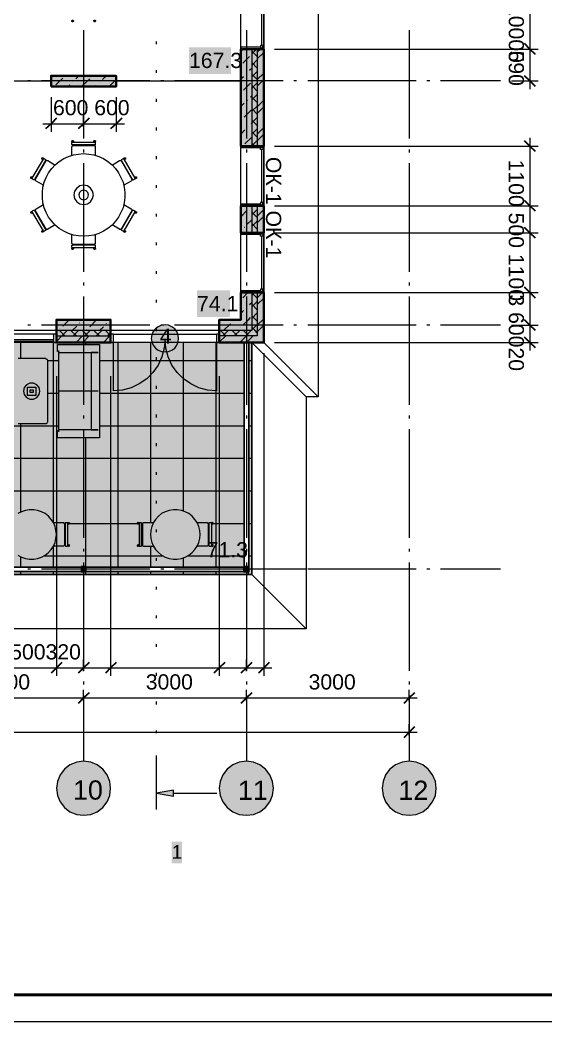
# Model space of a CAD drawing. Header units: millimetres. Extents: x -6983 to 114033, y -5968 to 36007.
# Drawn here: x 21970 to 31659, y -5968 to 12495 of the extents above; entities that cross this region are included whole.
import ezdxf

# ---------------------------------------------------------------- set-up
doc = ezdxf.new("R2010")
doc.units = ezdxf.units.MM
doc.layers.add('PDF _Геометрия', color=7, linetype='Continuous')
doc.layers.add('PDF _Текст', color=7, linetype='Continuous')
doc.layers.add('PDF _Сплошная заливка', color=7, linetype='Continuous', true_color=0xffffff)
doc.styles.add('PDF Arial', font='arial.ttf')

msp = doc.modelspace()

# ---------------------------------------------------------------- hatches: boundary and pattern name
at = {"layer": 'PDF _Сплошная заливка', "transparency": 33554559}
h = msp.add_hatch(color=256, dxfattribs=at)
h.paths.add_polyline_path([(26241, 11960), (26038, 11960), (26038, 11262), (26241, 11262)])
h.paths.add_polyline_path([(26038, 14558), (26241, 14558), (26241, 15967), (26038, 15967)])
h.paths.add_polyline_path([(26038, 13060), (26241, 13060), (26241, 13462), (26038, 13462)])
h = msp.add_hatch(color=256, dxfattribs=at)
h.paths.add_polyline_path([(26338, 11960), (26241, 11960), (26241, 11262), (26338, 11262)])
h.paths.add_polyline_path([(26241, 14558), (26338, 14558), (26338, 15768), (26241, 15768)])
h.paths.add_polyline_path([(26241, 13060), (26338, 13060), (26338, 13462), (26241, 13462)])
h = msp.add_hatch(color=256, dxfattribs=at)
h.paths.add_polyline_path([(26461, 11960), (26338, 11960), (26338, 11262), (26461, 11262)])
h.paths.add_polyline_path([(26338, 14558), (26461, 14558), (26461, 15671), (26338, 15671)])
h.paths.add_polyline_path([(26338, 13060), (26461, 13060), (26461, 13462), (26338, 13462)])
for color, points in [(256, [(25082, 11990), (25082, 11499), (25856, 11499), (25856, 11990)]), (256, [(22543, 11469), (22543, 11270), (23740, 11270), (23740, 11469)]), (7, [(25082, 11550), (25082, 11524), (25848, 11524), (25848, 11550)]), (256, [(25230, 7513), (25230, 7022), (25839, 7022), (25839, 7513)]), (7, [(25230, 7073), (25230, 7047), (25831, 7047), (25831, 7073)]), (256, [(24705, 6874), (24676, 6878), (24608, 6878), (24574, 6874), (24557, 6866), (24544, 6861), (24527, 6853), (24515, 6849), (24506, 6840), (24498, 6836), (24489, 6827), (24481, 6823), (24472, 6815), (24464, 6811), (24460, 6802), (24443, 6785), (24439, 6777), (24422, 6760), (24417, 6747), (24413, 6739), (24409, 6726), (24405, 6717), (24400, 6705), (24396, 6696), (24392, 6662), (24388, 6633), (24392, 6629), (24392, 6599), (24396, 6599), (24396, 6565), (24400, 6565), (24400, 6557), (24405, 6557), (24405, 6544), (24409, 6544), (24409, 6536), (24413, 6536), (24413, 6523), (24417, 6523), (24417, 6514), (24422, 6514), (24422, 6502), (24426, 6502), (24443, 6485), (24443, 6476), (24447, 6476), (24464, 6459), (24464, 6451), (24472, 6451), (24489, 6434), (24498, 6430), (24515, 6413), (24566, 6396), (24574, 6392), (24608, 6387), (24676, 6383), (24676, 6387), (24705, 6392), (24756, 6409), (24773, 6417), (24781, 6425), (24790, 6430), (24798, 6438), (24807, 6442), (24828, 6464), (24832, 6472), (24841, 6480), (24845, 6489), (24853, 6497), (24862, 6514), (24866, 6527), (24870, 6536), (24874, 6548), (24879, 6557), (24883, 6569), (24887, 6599), (24891, 6662), (24887, 6662), (24887, 6692), (24883, 6692), (24883, 6705), (24879, 6705), (24879, 6713), (24874, 6713), (24874, 6726), (24870, 6726), (24870, 6734), (24866, 6734), (24866, 6747), (24862, 6747), (24862, 6756), (24857, 6756), (24857, 6764), (24849, 6772), (24845, 6772), (24845, 6781), (24836, 6789), (24832, 6789), (24832, 6798), (24811, 6819), (24802, 6823), (24798, 6827), (24790, 6832), (24786, 6836), (24777, 6840), (24773, 6844), (24747, 6857), (24735, 6861), (24718, 6870)]), (256, [(25408, 2973), (25408, 2482), (25996, 2482), (25996, 2973)]), (256, [(23093, 2427), (23093, 2325), (23190, 2325), (23190, 2427)]), (7, [(25408, 2533), (25408, 2507), (25987, 2507), (25987, 2533)]), (256, [(26089, 2427), (26089, 2325), (26190, 2325), (26190, 2427)]), (256, [(23241, -1170), (23173, -1161), (23110, -1161), (23076, -1165), (23046, -1170), (23013, -1174), (22996, -1182), (22983, -1187), (22975, -1191), (22962, -1195), (22945, -1204), (22932, -1208), (22924, -1212), (22911, -1216), (22903, -1220), (22890, -1225), (22877, -1237), (22869, -1242), (22856, -1254), (22848, -1259), (22835, -1271), (22826, -1275), (22814, -1288), (22805, -1292), (22797, -1301), (22788, -1305), (22784, -1314), (22776, -1322), (22771, -1331), (22759, -1343), (22755, -1352), (22742, -1364), (22738, -1373), (22725, -1386), (22721, -1394), (22708, -1407), (22704, -1419), (22700, -1428), (22695, -1441), (22691, -1449), (22687, -1462), (22678, -1479), (22674, -1491), (22670, -1500), (22666, -1512), (22657, -1529), (22653, -1563), (22649, -1593), (22645, -1627), (22640, -1656), (22645, -1661), (22645, -1690), (22649, -1690), (22649, -1724), (22653, -1724), (22653, -1758), (22657, -1758), (22657, -1792), (22661, -1792), (22661, -1800), (22666, -1800), (22666, -1809), (22670, -1809), (22670, -1821), (22674, -1821), (22674, -1830), (22678, -1830), (22678, -1838), (22683, -1838), (22683, -1851), (22687, -1851), (22687, -1859), (22691, -1859), (22691, -1868), (22695, -1868), (22695, -1881), (22700, -1881), (22700, -1889), (22704, -1889), (22704, -1897), (22708, -1897), (22708, -1910), (22712, -1910), (22725, -1923), (22725, -1931), (22729, -1931), (22738, -1940), (22738, -1948), (22742, -1948), (22750, -1957), (22750, -1965), (22755, -1965), (22763, -1974), (22763, -1982), (22767, -1982), (22776, -1991), (22776, -1999), (22780, -1999), (22788, -2008), (22788, -2016), (22797, -2016), (22805, -2024), (22814, -2029), (22826, -2041), (22835, -2046), (22848, -2058), (22856, -2063), (22869, -2075), (22877, -2079), (22890, -2092), (22915, -2101), (22924, -2105), (22949, -2113), (22958, -2118), (22983, -2126), (22991, -2130), (23004, -2134), (23013, -2139), (23046, -2143), (23076, -2147), (23110, -2151), (23173, -2156), (23173, -2151), (23241, -2143), (23271, -2139), (23296, -2130), (23305, -2126), (23317, -2122), (23326, -2118), (23338, -2113), (23347, -2109), (23360, -2105), (23368, -2101), (23381, -2096), (23398, -2088), (23406, -2079), (23415, -2075), (23423, -2067), (23432, -2063), (23440, -2054), (23448, -2050), (23457, -2041), (23465, -2037), (23474, -2029), (23482, -2024), (23508, -1999), (23512, -1991), (23520, -1982), (23525, -1974), (23533, -1965), (23537, -1957), (23546, -1948), (23550, -1940), (23558, -1931), (23563, -1923), (23571, -1914), (23580, -1897), (23584, -1885), (23588, -1876), (23592, -1864), (23597, -1855), (23601, -1842), (23605, -1834), (23609, -1821), (23613, -1813), (23622, -1787), (23626, -1758), (23635, -1690), (23639, -1627), (23635, -1627), (23635, -1597), (23630, -1597), (23630, -1563), (23626, -1563), (23626, -1534), (23622, -1534), (23622, -1521), (23618, -1521), (23618, -1508), (23613, -1508), (23613, -1500), (23609, -1500), (23609, -1487), (23605, -1487), (23605, -1474), (23601, -1474), (23601, -1466), (23597, -1466), (23597, -1453), (23592, -1453), (23592, -1441), (23588, -1441), (23588, -1432), (23584, -1432), (23584, -1419), (23580, -1419), (23580, -1411), (23575, -1411), (23575, -1402), (23567, -1394), (23563, -1394), (23563, -1386), (23550, -1373), (23546, -1373), (23546, -1364), (23533, -1352), (23529, -1352), (23529, -1343), (23516, -1331), (23512, -1331), (23512, -1322), (23482, -1292), (23474, -1288), (23465, -1280), (23457, -1275), (23448, -1267), (23440, -1263), (23432, -1254), (23423, -1250), (23415, -1242), (23406, -1237), (23398, -1229), (23372, -1216), (23360, -1212), (23343, -1204), (23330, -1199), (23313, -1191), (23300, -1187), (23283, -1178), (23271, -1174)]), (256, [(26241, -1170), (26173, -1161), (26110, -1161), (26008, -1174), (25991, -1182), (25979, -1187), (25962, -1195), (25949, -1199), (25932, -1208), (25920, -1212), (25903, -1220), (25890, -1225), (25877, -1237), (25869, -1242), (25860, -1250), (25852, -1254), (25843, -1263), (25835, -1267), (25826, -1275), (25818, -1280), (25810, -1288), (25801, -1292), (25793, -1301), (25784, -1305), (25780, -1314), (25771, -1322), (25767, -1331), (25759, -1339), (25755, -1347), (25746, -1356), (25742, -1364), (25733, -1373), (25729, -1381), (25721, -1390), (25716, -1398), (25708, -1407), (25704, -1419), (25700, -1428), (25695, -1441), (25691, -1449), (25687, -1462), (25678, -1479), (25674, -1491), (25670, -1500), (25666, -1512), (25657, -1529), (25653, -1563), (25649, -1593), (25645, -1627), (25640, -1656), (25645, -1661), (25645, -1690), (25649, -1690), (25649, -1724), (25653, -1724), (25653, -1758), (25657, -1758), (25657, -1792), (25661, -1792), (25661, -1800), (25666, -1800), (25666, -1809), (25670, -1809), (25670, -1821), (25674, -1821), (25674, -1830), (25678, -1830), (25678, -1838), (25683, -1838), (25683, -1851), (25687, -1851), (25687, -1859), (25691, -1859), (25691, -1868), (25695, -1868), (25695, -1881), (25700, -1881), (25700, -1889), (25704, -1889), (25704, -1897), (25708, -1897), (25708, -1910), (25712, -1910), (25721, -1919), (25721, -1927), (25725, -1927), (25733, -1936), (25733, -1944), (25738, -1944), (25742, -1948), (25742, -1957), (25746, -1957), (25755, -1965), (25755, -1974), (25759, -1974), (25763, -1978), (25763, -1986), (25767, -1986), (25776, -1995), (25776, -2003), (25780, -2003), (25784, -2008), (25784, -2016), (25793, -2016), (25801, -2024), (25810, -2029), (25818, -2037), (25826, -2041), (25835, -2050), (25843, -2054), (25852, -2063), (25860, -2067), (25869, -2075), (25877, -2079), (25890, -2092), (25915, -2101), (25924, -2105), (25936, -2109), (25945, -2113), (25958, -2118), (25966, -2122), (25979, -2126), (25987, -2130), (26000, -2134), (26008, -2139), (26110, -2151), (26173, -2156), (26173, -2151), (26241, -2143), (26271, -2139), (26296, -2130), (26305, -2126), (26317, -2122), (26326, -2118), (26338, -2113), (26347, -2109), (26360, -2105), (26368, -2101), (26381, -2096), (26398, -2088), (26406, -2079), (26415, -2075), (26423, -2067), (26432, -2063), (26440, -2054), (26448, -2050), (26457, -2041), (26465, -2037), (26474, -2029), (26482, -2024), (26503, -2003), (26508, -1995), (26516, -1986), (26520, -1978), (26525, -1974), (26529, -1965), (26537, -1957), (26542, -1948), (26546, -1944), (26550, -1936), (26558, -1927), (26563, -1919), (26567, -1914), (26580, -1889), (26584, -1876), (26592, -1859), (26597, -1847), (26605, -1830), (26609, -1817), (26618, -1800), (26622, -1787), (26626, -1758), (26635, -1690), (26639, -1627), (26635, -1627), (26635, -1597), (26630, -1597), (26630, -1563), (26626, -1563), (26626, -1534), (26622, -1534), (26622, -1521), (26618, -1521), (26618, -1512), (26613, -1512), (26613, -1500), (26609, -1500), (26609, -1491), (26605, -1491), (26605, -1479), (26601, -1479), (26601, -1470), (26597, -1470), (26597, -1462), (26592, -1462), (26592, -1449), (26588, -1449), (26588, -1441), (26584, -1441), (26584, -1428), (26580, -1428), (26580, -1419), (26575, -1419), (26575, -1411), (26571, -1411), (26571, -1402), (26563, -1394), (26558, -1394), (26558, -1386), (26550, -1377), (26546, -1377), (26546, -1369), (26537, -1360), (26533, -1360), (26533, -1352), (26525, -1343), (26520, -1343), (26520, -1335), (26512, -1326), (26508, -1326), (26508, -1318), (26482, -1292), (26474, -1288), (26465, -1280), (26457, -1275), (26448, -1267), (26440, -1263), (26432, -1254), (26423, -1250), (26415, -1242), (26406, -1237), (26398, -1229), (26372, -1216), (26360, -1212), (26343, -1204), (26330, -1199), (26313, -1191), (26300, -1187), (26283, -1178), (26271, -1174)]), (256, [(29203, -1165), (29173, -1161), (29110, -1161), (29008, -1174), (28991, -1182), (28979, -1187), (28962, -1195), (28949, -1199), (28932, -1208), (28920, -1212), (28903, -1220), (28890, -1225), (28877, -1237), (28869, -1242), (28860, -1250), (28852, -1254), (28843, -1263), (28835, -1267), (28826, -1275), (28818, -1280), (28810, -1288), (28801, -1292), (28793, -1301), (28784, -1305), (28780, -1314), (28771, -1322), (28767, -1331), (28755, -1343), (28750, -1352), (28738, -1364), (28733, -1373), (28721, -1386), (28716, -1394), (28704, -1407), (28695, -1432), (28691, -1441), (28683, -1466), (28678, -1474), (28670, -1500), (28666, -1508), (28661, -1521), (28657, -1529), (28653, -1563), (28649, -1593), (28645, -1627), (28640, -1656), (28645, -1661), (28645, -1690), (28649, -1690), (28649, -1724), (28653, -1724), (28653, -1758), (28657, -1758), (28657, -1792), (28661, -1792), (28661, -1800), (28666, -1800), (28666, -1813), (28670, -1813), (28670, -1821), (28674, -1821), (28674, -1834), (28678, -1834), (28678, -1842), (28683, -1842), (28683, -1855), (28687, -1855), (28687, -1864), (28691, -1864), (28691, -1876), (28695, -1876), (28695, -1885), (28700, -1885), (28700, -1897), (28704, -1897), (28704, -1910), (28708, -1910), (28721, -1923), (28721, -1931), (28725, -1931), (28733, -1940), (28733, -1948), (28738, -1948), (28746, -1957), (28746, -1965), (28750, -1965), (28759, -1974), (28759, -1982), (28763, -1982), (28771, -1991), (28771, -1999), (28776, -1999), (28784, -2008), (28784, -2016), (28793, -2016), (28801, -2024), (28810, -2029), (28818, -2037), (28826, -2041), (28835, -2050), (28843, -2054), (28852, -2063), (28860, -2067), (28869, -2075), (28877, -2079), (28890, -2092), (28915, -2101), (28924, -2105), (28936, -2109), (28945, -2113), (28958, -2118), (28966, -2122), (28979, -2126), (28987, -2130), (29000, -2134), (29008, -2139), (29110, -2151), (29173, -2156), (29173, -2151), (29203, -2147), (29237, -2143), (29267, -2139), (29292, -2130), (29300, -2126), (29326, -2118), (29334, -2113), (29360, -2105), (29368, -2101), (29381, -2096), (29398, -2088), (29406, -2079), (29415, -2075), (29427, -2063), (29436, -2058), (29448, -2046), (29457, -2041), (29470, -2029), (29478, -2024), (29503, -1999), (29508, -1991), (29516, -1982), (29520, -1974), (29529, -1965), (29533, -1957), (29542, -1948), (29546, -1940), (29554, -1931), (29558, -1923), (29567, -1914), (29580, -1889), (29584, -1876), (29592, -1859), (29597, -1847), (29605, -1830), (29609, -1817), (29618, -1800), (29622, -1787), (29626, -1758), (29635, -1690), (29639, -1627), (29635, -1627), (29635, -1597), (29630, -1597), (29630, -1563), (29626, -1563), (29626, -1534), (29622, -1534), (29622, -1521), (29618, -1521), (29618, -1512), (29613, -1512), (29613, -1500), (29609, -1500), (29609, -1491), (29605, -1491), (29605, -1479), (29601, -1479), (29601, -1470), (29597, -1470), (29597, -1462), (29592, -1462), (29592, -1449), (29588, -1449), (29588, -1441), (29584, -1441), (29584, -1428), (29580, -1428), (29580, -1419), (29575, -1419), (29575, -1411), (29571, -1411), (29571, -1402), (29563, -1394), (29558, -1394), (29558, -1386), (29546, -1373), (29542, -1373), (29542, -1364), (29529, -1352), (29525, -1352), (29525, -1343), (29512, -1331), (29508, -1331), (29508, -1322), (29478, -1292), (29470, -1288), (29457, -1275), (29448, -1271), (29436, -1259), (29427, -1254), (29415, -1242), (29406, -1237), (29398, -1229), (29372, -1216), (29360, -1212), (29351, -1208), (29338, -1204), (29322, -1195), (29309, -1191), (29300, -1187), (29288, -1182), (29279, -1178), (29267, -1174), (29237, -1170)]), (256, [(22945, -1381), (22945, -1982), (23368, -1982), (23368, -1381)]), (256, [(25983, -1381), (25983, -1982), (26326, -1982), (26326, -1381)]), (256, [(28941, -1381), (28941, -1982), (29364, -1982), (29364, -1381)]), (7, [(24777, -1800), (24798, -1804), (24798, -1699), (24777, -1699), (24726, -1707), (24705, -1711), (24654, -1720), (24633, -1724), (24582, -1732), (24561, -1737), (24485, -1749), (24561, -1762), (24582, -1766), (24633, -1775), (24654, -1779), (24705, -1787), (24726, -1792)]), (256, [(24764, -2646), (24764, -3044), (24955, -3044), (24955, -2646)])]:
    msp.add_hatch(color=color, dxfattribs=at).paths.add_polyline_path(points)
h = msp.add_hatch(color=256, dxfattribs=at)
h.paths.add_polyline_path([(26241, 7475), (26038, 7475), (26038, 6971), (26241, 6971)])
h.paths.add_polyline_path([(26038, 10170), (26241, 10170), (26241, 11262), (26038, 11262)])
h.paths.add_polyline_path([(26038, 8571), (26241, 8571), (26241, 9074), (26038, 9074)])
h = msp.add_hatch(color=256, dxfattribs=at)
h.paths.add_polyline_path([(26338, 7475), (26241, 7475), (26241, 6772), (26338, 6772)])
h.paths.add_polyline_path([(26241, 10170), (26338, 10170), (26338, 11262), (26241, 11262)])
h.paths.add_polyline_path([(26241, 8571), (26338, 8571), (26338, 9074), (26241, 9074)])
h = msp.add_hatch(color=256, dxfattribs=at)
h.paths.add_polyline_path([(26461, 7475), (26338, 7475), (26338, 6675), (26461, 6675)])
h.paths.add_polyline_path([(26338, 10170), (26461, 10170), (26461, 11262), (26338, 11262)])
h.paths.add_polyline_path([(26338, 8571), (26461, 8571), (26461, 9074), (26338, 9074)])
h = msp.add_hatch(color=256, dxfattribs=at)
h.paths.add_polyline_path([(11647, 6772), (11647, 6971), (8897, 6971), (8897, 6772)])
h.paths.add_polyline_path([(25640, 6971), (25640, 6772), (26241, 6772), (26241, 6971)])
h.paths.add_polyline_path([(23639, 6772), (23639, 6971), (22640, 6971), (22640, 6772)])
h.paths.add_polyline_path([(20643, 6772), (20643, 6971), (19645, 6971), (19645, 6772)])
h.paths.add_polyline_path([(17643, 6772), (17643, 6971), (16645, 6971), (16645, 6772)])
h.paths.add_polyline_path([(14647, 6772), (14647, 6971), (13645, 6971), (13645, 6772)])
h = msp.add_hatch(color=256, dxfattribs=at)
h.paths.add_polyline_path([(11647, 6675), (11647, 6772), (9100, 6772), (9100, 6675)])
h.paths.add_polyline_path([(25640, 6772), (25640, 6675), (26338, 6675), (26338, 6772)])
h.paths.add_polyline_path([(23639, 6675), (23639, 6772), (22640, 6772), (22640, 6675)])
h.paths.add_polyline_path([(20643, 6675), (20643, 6772), (19645, 6772), (19645, 6675)])
h.paths.add_polyline_path([(17643, 6675), (17643, 6772), (16645, 6772), (16645, 6675)])
h.paths.add_polyline_path([(14647, 6675), (14647, 6772), (13645, 6772), (13645, 6675)])
h = msp.add_hatch(color=256, dxfattribs=at)
h.paths.add_polyline_path([(11647, 6552), (11647, 6675), (9197, 6675), (9197, 6552)])
h.paths.add_polyline_path([(25640, 6675), (25640, 6552), (26461, 6552), (26461, 6675)])
h.paths.add_polyline_path([(23639, 6552), (23639, 6675), (22640, 6675), (22640, 6552)])
h.paths.add_polyline_path([(20643, 6552), (20643, 6675), (19645, 6675), (19645, 6552)])
h.paths.add_polyline_path([(17643, 6552), (17643, 6675), (16645, 6675), (16645, 6552)])
h.paths.add_polyline_path([(14647, 6552), (14647, 6675), (13645, 6675), (13645, 6552)])
h = msp.add_hatch(color=256, dxfattribs=at)
h.paths.add_polyline_path([(26101, 2427), (26101, 6552), (9320, 6552), (9320, 2414), (11097, 2414), (11097, 2427), (11199, 2427), (11199, 2414), (14097, 2414), (14097, 2427), (14195, 2427), (14195, 2414), (17093, 2414), (17093, 2427), (17195, 2427), (17195, 2414), (20093, 2414), (20093, 2427), (20195, 2427), (20195, 2414), (23093, 2414), (23093, 2427), (23190, 2427), (23190, 2414), (26089, 2414), (26089, 2427)])
h.paths.add_polyline_path([(11097, 2334), (9320, 2334), (9320, 2275), (26241, 2275), (26241, 6552), (26182, 6552), (26182, 2427), (26190, 2427), (26190, 2325), (26089, 2325), (26089, 2334), (23190, 2334), (23190, 2325), (23093, 2325), (23093, 2334), (20195, 2334), (20195, 2325), (20093, 2325), (20093, 2334), (17195, 2334), (17195, 2325), (17093, 2325), (17093, 2334), (14195, 2334), (14195, 2325), (14097, 2325), (14097, 2334), (11199, 2334), (11199, 2325), (11097, 2325)])

# ---------------------------------------------------------------- linework, layer by layer
at = {"layer": 'PDF _Геометрия', "lineweight": 9}
for points in [[(-6983, 36007), (52378, 36007), (52378, -5968), (-6983, -5968)], [(26275, 6552), (26461, 6552), (26461, 11262), (26461, 15548), (29457, 15548), (29457, 15768), (30456, 15768), (30456, 14550), (27460, 14550), (27460, 5554), (27240, 5554), (27240, 1276), (10319, 1276), (10319, 1056), (1683, 1056), (1683, 14550), (-1317, 14550), (-1317, 30083), (11148, 30083)], [(31365, 16119), (31365, 15870), (31365, 15548), (31365, 14558), (31365, 13462), (31365, 13060), (31365, 11960), (31365, 11220)], [(26038, 6971), (26038, 15768), (25496, 15768)], [(22928, 12468), (22928, 12468)], [(22949, 12489), (22949, 12489)], [(23343, 12493), (23343, 12493)], [(23343, 12464), (23343, 12464)], [(24485, 12049), (24485, 12100)], [(26038, 11918), (26072, 11952)], [(26072, 11698), (26199, 11825)], [(26241, 11871), (26326, 11960)], [(26241, 11960), (26241, 11262), (26241, 10170)], [(26338, 11825), (26241, 11922)], [(26338, 11901), (26402, 11960)], [(26338, 11960), (26338, 11262), (26338, 10170)], [(26338, 11778), (26461, 11897)], [(26660, 11960), (31365, 11960), (31513, 11960)], [(26241, 11660), (26338, 11761)], [(26338, 11609), (26241, 11710)], [(22543, 11465), (22547, 11469)], [(22996, 11414), (23055, 11469)], [(23309, 11469), (23309, 11469)], [(23491, 11402), (23563, 11469)], [(24485, 11520), (24485, 11571)], [(26038, 11410), (26089, 11457)], [(26144, 11512), (26148, 11516)], [(26199, 11571), (26241, 11609)], [(26241, 11448), (26338, 11550)], [(26241, 11499), (26338, 11397), (26461, 11516)], [(20740, 11372), (22543, 11372)], [(22632, 11300), (22759, 11427)], [(22856, 11270), (22886, 11300)], [(22941, 11359), (22945, 11359)], [(23123, 11287), (23254, 11414)], [(23364, 11270), (23381, 11287)], [(23436, 11342), (23436, 11347)], [(23618, 11275), (23740, 11397)], [(23740, 11372), (26038, 11372)], [(26089, 11203), (26148, 11262), (26216, 11330)], [(26241, 11236), (26262, 11262), (26338, 11338)], [(26338, 11186), (26267, 11262), (26241, 11287)], [(26338, 11275), (26461, 11397)], [(31023, 11372), (31365, 11372), (31513, 11372)], [(26216, 11076), (26241, 11101)], [(26241, 11025), (26338, 11126)], [(22543, 11071), (22543, 10585), (22543, 10437)], [(23740, 11071), (23740, 10585), (23740, 10437)], [(24485, 10991), (24485, 11042)], [(26038, 10902), (26101, 10961)], [(26156, 11021), (26161, 11021)], [(26338, 10974), (26241, 11076)], [(26241, 10813), (26338, 10911)], [(26338, 10894), (26461, 11016)], [(26338, 10771), (26461, 10894)], [(23140, 10526), (23140, 10585), (23140, 10737)], [(26101, 10708), (26228, 10835)], [(26338, 10763), (26241, 10864)], [(22391, 10585), (23140, 10585), (23893, 10585)], [(26046, 10653), (26046, 10657)], [(26173, 10526), (26173, 10530)], [(26228, 10581), (26241, 10593)], [(26241, 10602), (26338, 10699)], [(26338, 10551), (26241, 10653)], [(24485, 10462), (24485, 10513)], [(26038, 10394), (26114, 10471)], [(26241, 10390), (26338, 10488)], [(26338, 10339), (26241, 10437)], [(26338, 10390), (26461, 10513)], [(26338, 10272), (26461, 10390)], [(22924, 10001), (22924, 10158), (22928, 10166), (22928, 10170), (22932, 10179), (22936, 10183), (22945, 10183), (22949, 10183), (23330, 10183), (23338, 10183), (23343, 10183), (23351, 10179), (23355, 10170), (23355, 10166), (23355, 10158), (23355, 10001)], [(22932, 10276), (22932, 10276)], [(22936, 10246), (22936, 10246)], [(22936, 10196), (22936, 10196)], [(22949, 10272), (22949, 10272)], [(23343, 10276), (23343, 10276)], [(23343, 10246), (23343, 10246)], [(23351, 10242), (23351, 10242)], [(23355, 10238), (23355, 10238)], [(23355, 10204), (23355, 10204)], [(26114, 10217), (26241, 10339)], [(26241, 10179), (26338, 10276)], [(26296, 10170), (26241, 10225)], [(26660, 10170), (31365, 10170), (31513, 10170)], [(31365, 10323), (31365, 9074), (31365, 8571), (31365, 7475), (31365, 6874), (31365, 6404)], [(24485, 9933), (24485, 9984)], [(22403, 9451), (22264, 9527), (22259, 9531), (22255, 9540), (22255, 9544), (22251, 9552), (22255, 9557), (22255, 9565), (22446, 9895), (22450, 9899), (22454, 9904), (22463, 9904), (22467, 9908), (22475, 9904), (22479, 9904), (22615, 9823)], [(22369, 9946), (22369, 9946)], [(22391, 9959), (22391, 9959)], [(22391, 9929), (22391, 9929)], [(22399, 9946), (22399, 9946)], [(22403, 9937), (22403, 9937)], [(22412, 9942), (22412, 9942)], [(23664, 9823), (23800, 9904), (23808, 9904), (23812, 9908), (23821, 9904), (23825, 9904), (23834, 9899), (23838, 9895), (24028, 9565), (24028, 9557), (24028, 9552), (24028, 9544), (24028, 9540), (24024, 9531), (24015, 9527), (23880, 9451)], [(23838, 9921), (23838, 9921)], [(23880, 9937), (23880, 9937)], [(23884, 9942), (23884, 9942)], [(23914, 9942), (23914, 9942)], [(24092, 9603), (24092, 9603)], [(22188, 9578), (22188, 9578)], [(22196, 9582), (22196, 9582)], [(22234, 9552), (22234, 9552)], [(22238, 9557), (22238, 9557)], [(24058, 9552), (24058, 9552)], [(24087, 9582), (24087, 9582)], [(24113, 9582), (24113, 9582)], [(24485, 9404), (24485, 9455)], [(22615, 8719), (22479, 8643), (22475, 8638), (22467, 8638), (22463, 8638), (22454, 8643), (22450, 8647), (22446, 8651), (22255, 8981), (22255, 8985), (22251, 8994), (22255, 8998), (22255, 9007), (22259, 9011), (22264, 9015), (22403, 9095)], [(23880, 9095), (24015, 9015), (24024, 9011), (24028, 9007), (24028, 8998), (24028, 8994), (24028, 8985), (24028, 8981), (23838, 8651), (23834, 8647), (23825, 8643), (23821, 8638), (23812, 8638), (23808, 8638), (23800, 8643), (23664, 8719)], [(26241, 9074), (26241, 8571)], [(26338, 9066), (26334, 9074)], [(26338, 9074), (26338, 8571)], [(26660, 9074), (31365, 9074), (31513, 9074)], [(22166, 8947), (22166, 8947)], [(22183, 8969), (22183, 8969)], [(22183, 8939), (22183, 8939)], [(22196, 8973), (22196, 8973)], [(22196, 8947), (22196, 8947)], [(22200, 8977), (22200, 8977)], [(24045, 8990), (24045, 8990)], [(24083, 8977), (24083, 8977)], [(24087, 8973), (24087, 8973)], [(24087, 8947), (24087, 8947)], [(24092, 8964), (24092, 8964)], [(24485, 8875), (24485, 8926)], [(26038, 8867), (26156, 8990)], [(26216, 9045), (26216, 9045)], [(26241, 8905), (26338, 9002)], [(26338, 8854), (26241, 8956)], [(26338, 8884), (26461, 9002)], [(26338, 8761), (26461, 8884)], [(26101, 8677), (26106, 8681)], [(26156, 8732), (26241, 8816)], [(26241, 8693), (26338, 8791)], [(26338, 8643), (26241, 8744)], [(22374, 8592), (22374, 8592)], [(22391, 8588), (22391, 8588)], [(22412, 8605), (22412, 8605)], [(22446, 8630), (22446, 8630)], [(23355, 8541), (23355, 8385), (23355, 8380), (23355, 8372), (23351, 8368), (23343, 8363), (23338, 8359), (23330, 8359), (22949, 8359), (22945, 8359), (22936, 8363), (22932, 8368), (22928, 8372), (22928, 8380), (22924, 8385), (22924, 8541)], [(23838, 8630), (23838, 8630)], [(23842, 8617), (23842, 8617)], [(23867, 8605), (23867, 8605)], [(23889, 8613), (23889, 8613)], [(23910, 8592), (23910, 8592)], [(26038, 8613), (26046, 8622)], [(26330, 8571), (26338, 8579)], [(26660, 8571), (31365, 8571), (31513, 8571)], [(22924, 8338), (22924, 8338)], [(23351, 8347), (23351, 8347)], [(23355, 8338), (23355, 8338)], [(24485, 8347), (24485, 8397)], [(22924, 8287), (22924, 8287)], [(22928, 8304), (22928, 8304)], [(22928, 8270), (22928, 8270)], [(22936, 8300), (22936, 8300)], [(23330, 8287), (23330, 8287)], [(23343, 8296), (23343, 8296)], [(23343, 8266), (23343, 8266)], [(23360, 8287), (23360, 8287)], [(24485, 7818), (24485, 7868)], [(26241, 7475), (26241, 6971), (26241, 6772), (25640, 6772), (23639, 6772), (22640, 6772), (20643, 6772), (19645, 6772), (17643, 6772), (16645, 6772), (14647, 6772), (13645, 6772), (11647, 6772), (9100, 6772), (9100, 6675), (9100, 6552), (9100, 5875), (9100, 2875), (9100, 2478), (9100, 2275), (8499, 2275), (6498, 2275), (8499, 2275)], [(26338, 7475), (26338, 6971), (26338, 6772), (26338, 6675), (25640, 6675)], [(26072, 7378), (26169, 7475)], [(26241, 7420), (26292, 7475)], [(26338, 7369), (26241, 7471)], [(26338, 7378), (26436, 7475)], [(26660, 7475), (31365, 7475), (31513, 7475)], [(24485, 7289), (24485, 7339)], [(26199, 7251), (26241, 7293)], [(26241, 7208), (26338, 7310)], [(26338, 7158), (26241, 7259)], [(26338, 7255), (26461, 7373)], [(26038, 7090), (26089, 7141)], [(26144, 7196), (26148, 7200)], [(26241, 6997), (26338, 7098)], [(26338, 6946), (26241, 7047)], [(22759, 6857), (22873, 6971)], [(22928, 6772), (23013, 6857)], [(23068, 6912), (23072, 6916)], [(23123, 6971), (23127, 6971)], [(23254, 6844), (23381, 6971)], [(23436, 6772), (23508, 6844)], [(23563, 6899), (23563, 6904)], [(23618, 6954), (23635, 6971)], [(25640, 6946), (25670, 6971)], [(25721, 6772), (25848, 6899)], [(25903, 6954), (25907, 6959)], [(26030, 6827), (26034, 6832)], [(26089, 6887), (26178, 6971), (26216, 7014)], [(26241, 6785), (26338, 6882)], [(26338, 6734), (26300, 6772), (26241, 6836)], [(26338, 6874), (26461, 6992)], [(26338, 6751), (26461, 6870)], [(31023, 6874), (31365, 6874), (31513, 6874)], [(22589, 6705), (21667, 6705)], [(22640, 6675), (23639, 6675), (23546, 6772)], [(22640, 6574), (22742, 6675)], [(22797, 6675), (22695, 6772)], [(22700, 6802), (22704, 6802)], [(22738, 6675), (22835, 6772)], [(23008, 6675), (22907, 6772)], [(22949, 6675), (23046, 6772)], [(23004, 6552), (23123, 6675)], [(23220, 6675), (23118, 6772)], [(23127, 6552), (23245, 6675)], [(23161, 6675), (23262, 6772)], [(23195, 6785), (23199, 6789)], [(23432, 6675), (23330, 6772)], [(23372, 6675), (23474, 6772)], [(23508, 6552), (23626, 6675)], [(23584, 6675), (23639, 6730)], [(24485, 6760), (24485, 6811)], [(25640, 6557), (25759, 6675)], [(25763, 6675), (25666, 6772)], [(25704, 6675), (25805, 6772)], [(25975, 6675), (25877, 6772)], [(25915, 6675), (26017, 6772)], [(26021, 6552), (26140, 6675)], [(26186, 6675), (26089, 6772)], [(26127, 6675), (26228, 6772), (26241, 6781)], [(26140, 6552), (26262, 6675)], [(25814, 6552), (9320, 6552), (9320, 2558)], [(9320, 2275), (26241, 2275), (26241, 6552)], [(22589, 6552), (21667, 6552)], [(21976, 6552), (21976, 6256)], [(22577, 6552), (22577, 3244)], [(23178, 6552), (23178, 6519)], [(23626, 6552), (23639, 6565)], [(25589, 6612), (25589, 5664), (25424, 5677), (25264, 5719), (25116, 5791), (24980, 5884), (24862, 6002), (24769, 6138), (24697, 6290), (24654, 6447), (24642, 6612), (24625, 6447), (24582, 6290), (24515, 6138), (24417, 6002), (24303, 5884), (24164, 5791), (24015, 5719), (23855, 5677), (23690, 5664), (23690, 6612)], [(23774, 6552), (23774, 2414)], [(24375, 6552), (24375, 3231)], [(24976, 6552), (24976, 3447)], [(25577, 6552), (25577, 2414)], [(26178, 6552), (26173, 6552), (26165, 6552), (26161, 6552), (26152, 6552), (26144, 6552), (26135, 6552), (26127, 6552), (26118, 6552), (26114, 6552), (26110, 6552), (26106, 6552), (26101, 6552), (26101, 2427), (26101, 6552)], [(26178, 6552), (26178, 6552)], [(26660, 6552), (31365, 6552), (31513, 6552)], [(22674, 6387), (22674, 6387)], [(22678, 6392), (22678, 6392)], [(22683, 6366), (23406, 6366), (23279, 6366), (23279, 4945), (23406, 4945), (22683, 4945)], [(24485, 6231), (24485, 6282)], [(26461, 6354), (26461, 557), (26461, 409)], [(21934, 5059), (22429, 5059), (22446, 5059), (22454, 5063), (22467, 5071), (22475, 5084), (22479, 5093), (22479, 5110), (22479, 6205), (22479, 6218), (22475, 6231), (22467, 6239), (22454, 6248), (22446, 6256), (22429, 6256), (21934, 6256)], [(22683, 6214), (22479, 6214)], [(26101, 6214), (23432, 6214)], [(26241, 6214), (26182, 6214)], [(22640, 5930), (22640, 557), (22640, 409)], [(23639, 5930), (23639, 557), (23639, 409)], [(25640, 5930), (25640, 557), (25640, 409)], [(24485, 5702), (24485, 5753)], [(22683, 5613), (22479, 5613)], [(23406, 5655), (22683, 5655)], [(26101, 5613), (23432, 5613)], [(26241, 5613), (26182, 5613)], [(24485, 5173), (24485, 5224)], [(22683, 5012), (21680, 5012)], [(21976, 5059), (21976, 3421)], [(26101, 5012), (23432, 5012)], [(26241, 5012), (26182, 5012)], [(22657, 4919), (22657, 4919)], [(22661, 4923), (22661, 4923)], [(23178, 4796), (23178, 2427)], [(24485, 4644), (24485, 4695)], [(26101, 4416), (9320, 4416)], [(26241, 4416), (26182, 4416)], [(24485, 4115), (24485, 4166)], [(26101, 3815), (9320, 3815)], [(26241, 3815), (26182, 3815)], [(24485, 3586), (24485, 3637)], [(21929, 2634), (21997, 2596), (22069, 2571), (22145, 2558), (22221, 2558), (22293, 2571), (22365, 2596), (22433, 2634), (22492, 2681), (22543, 2736), (22585, 2799), (22615, 2867), (22632, 2939), (22640, 3015), (22632, 3091), (22615, 3163), (22585, 3235), (22543, 3294), (22492, 3354), (22433, 3400), (22365, 3434), (22293, 3459), (22221, 3472), (22145, 3472), (22069, 3459), (21997, 3434), (21929, 3400)], [(22788, 3214), (22784, 3218), (22780, 3222), (22776, 3227), (22771, 3231), (22763, 3231), (22585, 3231)], [(22801, 3214), (22788, 3214), (22788, 3205), (22788, 2825), (22788, 2820), (22784, 2812), (22780, 2808), (22776, 2803), (22771, 2799), (22763, 2799), (22585, 2799)], [(22839, 3231), (22839, 3231)], [(22848, 3227), (22848, 3227)], [(24159, 3214), (24159, 3218), (24159, 3222), (24159, 3227), (24155, 3231), (24151, 3231), (24147, 3235), (24142, 3235), (24138, 3231), (24134, 3231), (24130, 3227), (24130, 3222), (24130, 3218), (24130, 3214), (22881, 3214), (22881, 3210), (22877, 3210), (22873, 3205), (22869, 3205), (22865, 3205), (22860, 3205), (22856, 3210), (22852, 3214), (22852, 3218), (22852, 3222), (22856, 3227), (22856, 3231), (22860, 3231), (22865, 3235), (22869, 3235), (22873, 3235), (22873, 3231), (22877, 3231), (22881, 3227), (22881, 3222), (22881, 3218), (22881, 3214)], [(22852, 3214), (22852, 3214)], [(22856, 3210), (22856, 3210)], [(22873, 3205), (22873, 3205)], [(24164, 3214), (24159, 3214), (24159, 3210), (24155, 3210), (24151, 3205), (24147, 3205), (24142, 3205), (24138, 3205), (24134, 3210), (24130, 3210), (24130, 3214)], [(24142, 3235), (24142, 3235)], [(24142, 3205), (24142, 3205)], [(24164, 3227), (24164, 3227)], [(24227, 3214), (24210, 3214)], [(24426, 3231), (24248, 3231), (24240, 3231), (24235, 3227), (24231, 3222), (24227, 3218), (24223, 3214), (24223, 3205), (24223, 2825), (24223, 2820), (24227, 2812), (24231, 2808), (24235, 2803), (24240, 2799), (24248, 2799), (24426, 2799)], [(25437, 3214), (25433, 3218), (25429, 3222), (25424, 3227), (25420, 3231), (25412, 3231), (25234, 3231)], [(25450, 3214), (25437, 3214), (25437, 3205), (25437, 2825), (25437, 2820), (25433, 2812), (25429, 2808), (25424, 2803), (25420, 2799), (25412, 2799), (25234, 2799)], [(25488, 3231), (25488, 3231)], [(25530, 3214), (25530, 3218), (25530, 3222), (25530, 3227), (25526, 3231), (25522, 3231), (25522, 3235), (25518, 3235), (25513, 3235), (25509, 3231), (25505, 3231), (25505, 3227), (25501, 3222), (25501, 3218), (25501, 3214), (25496, 3214)], [(25496, 3227), (25496, 3227)], [(26101, 3214), (25530, 3214), (25530, 3210), (25526, 3210), (25522, 3205), (25518, 3205), (25513, 3205), (25509, 3205), (25505, 3210), (25501, 3214)], [(25505, 3210), (25505, 3210)], [(25522, 3205), (25522, 3205)], [(26241, 3214), (26182, 3214)], [(24485, 3057), (24485, 3108)], [(22577, 2787), (22577, 2414)], [(22801, 2808), (22801, 2808)], [(22839, 2799), (22839, 2799)], [(22873, 2825), (22873, 2825)], [(22873, 2799), (22873, 2799)], [(24164, 2808), (24164, 2808)], [(24210, 2808), (24210, 2808)], [(24375, 2799), (24375, 2414)], [(25450, 2808), (25450, 2808)], [(25488, 2799), (25488, 2799)], [(25496, 2808), (25496, 2808)], [(25522, 2825), (25522, 2825)], [(25522, 2799), (25522, 2799)], [(21976, 2609), (21976, 2414)], [(24612, 2617), (22399, 2617)], [(26101, 2617), (25048, 2617)], [(26241, 2617), (26182, 2617)], [(24485, 2528), (24485, 2579)], [(24976, 2583), (24976, 2414)], [(21976, 2334), (21976, 2275)], [(22577, 2334), (22577, 2275)], [(23178, 2325), (23178, 2275)], [(23774, 2334), (23774, 2275)], [(24375, 2334), (24375, 2275)], [(24976, 2334), (24976, 2275)], [(25577, 2334), (25577, 2275)], [(26173, 2325), (26173, 2275)], [(27240, 2376), (26190, 2376)], [(24485, 2000), (24485, 2050)], [(24485, 1471), (24485, 1521)], [(24485, 942), (24485, 992)], [(9168, 557), (11148, 557), (11647, 557), (12345, 557), (13645, 557), (14144, 557), (14647, 557), (16645, 557), (17144, 557), (17643, 557), (19645, 557), (20144, 557), (20643, 557), (22640, 557), (23140, 557), (23639, 557), (25640, 557), (26140, 557), (26609, 557)], [(23140, 497), (23140, 557), (23140, 709)], [(26140, 497), (26140, 557), (26140, 709)], [(24485, 413), (24485, 464)], [(-145, 2), (3003, 2), (5999, 2), (8999, 2), (11148, 2), (12345, 2), (14144, 2), (17144, 2), (20144, 2), (23140, 2), (26140, 2), (29288, 2)], [(23140, -57), (23140, 2), (23140, 150)], [(26140, -57), (26140, 2), (26140, 150)], [(29140, -57), (29140, 2), (29140, 150)], [(24485, -116), (24485, -65)], [(29140, -687), (29140, -628), (29140, -480)], [(-145, -628), (29288, -628)], [(24485, -645), (24485, -594)], [(24485, -1174), (24485, -1123)], [(24485, -1754), (24798, -1809), (24798, -1699), (24485, -1754), (24485, -1652)], [(24798, -1754), (25598, -1754)]]:
    msp.add_lwpolyline(points, dxfattribs=at)
at = {"layer": 'PDF _Геометрия', "lineweight": 50}
msp.add_lwpolyline([(51878, -5469), (51878, 35507), (-4994, 35507), (-4994, -5469)], close=True, dxfattribs=at)
at = {"layer": 'PDF _Геометрия', "lineweight": 18}
for points in [[(26038, 11960), (26038, 13060), (26461, 13060), (26461, 11960)], [(26038, 9074), (26038, 10170), (26461, 10170), (26461, 9074)], [(26038, 7475), (26038, 8571), (26461, 8571), (26461, 7475)], [(22589, 6552), (22640, 6552), (22640, 6705), (22589, 6705)], [(23639, 6552), (23690, 6552), (23690, 6705), (23639, 6705)], [(25589, 6552), (25640, 6552), (25640, 6705), (25589, 6705)], [(23093, 2427), (23093, 2325), (23190, 2325), (23190, 2427)], [(26089, 2427), (26089, 2325), (26190, 2325), (26190, 2427)]]:
    msp.add_lwpolyline(points, close=True, dxfattribs=at)
at = {"layer": 'PDF _Геометрия', "lineweight": 13}
for points in [[(26419, 12997), (26419, 12024)], [(26440, 11981), (26440, 12024), (26398, 12024), (26398, 11981), (26461, 11981), (26461, 11960)], [(26398, 11994), (26038, 11994), (26038, 11960)], [(26398, 10141), (26038, 10141), (26038, 10170)], [(26440, 10153), (26440, 10107), (26398, 10107), (26398, 10153), (26461, 10153), (26461, 10170)], [(26419, 10107), (26419, 9134)], [(26398, 9104), (26038, 9104), (26038, 9074)], [(26440, 9091), (26440, 9134), (26398, 9134), (26398, 9091), (26461, 9091), (26461, 9074)], [(26398, 8541), (26038, 8541), (26038, 8571)], [(26440, 8554), (26440, 8512), (26398, 8512), (26398, 8554), (26461, 8554), (26461, 8571)], [(26419, 8512), (26419, 7534)], [(26398, 7504), (26038, 7504), (26038, 7475)], [(26440, 7492), (26440, 7534), (26398, 7534), (26398, 7492), (26461, 7492), (26461, 7475)], [(26241, 6552), (27240, 5554)], [(27460, 5554), (26461, 6552)], [(27240, 1276), (26241, 2275)]]:
    msp.add_lwpolyline(points, dxfattribs=at)
at = {"layer": 'PDF _Геометрия', "lineweight": 9}
for points in [[(22953, 12480), (22953, 12476), (22949, 12472), (22949, 12468), (22945, 12468), (22941, 12464), (22936, 12464), (22932, 12464), (22928, 12468), (22924, 12472), (22924, 12476), (22924, 12480), (22924, 12485), (22924, 12489), (22928, 12489), (22928, 12493), (22932, 12493), (22936, 12493), (22941, 12493), (22945, 12493), (22949, 12489), (22953, 12485)], [(23330, 12480), (23330, 12485), (23330, 12489), (23334, 12489), (23338, 12493), (23343, 12493), (23347, 12493), (23351, 12493), (23355, 12489), (23360, 12489), (23360, 12485), (23360, 12480), (23360, 12476), (23360, 12472), (23355, 12468), (23351, 12468), (23347, 12464), (23343, 12464), (23338, 12468), (23334, 12468), (23330, 12472), (23330, 12476)], [(22953, 10263), (22953, 10259), (22949, 10255), (22949, 10251), (22945, 10251), (22941, 10246), (22936, 10246), (22932, 10246), (22932, 10251), (22928, 10251), (22924, 10255), (22924, 10259), (22924, 10263), (22924, 10268), (22924, 10272), (22928, 10272), (22932, 10276), (22936, 10276), (22941, 10276), (22945, 10276), (22949, 10272), (22953, 10268)], [(23355, 10234), (23355, 10208), (23355, 10204), (23351, 10200), (23351, 10196), (23347, 10196), (23343, 10196), (22936, 10196), (22932, 10196), (22928, 10200), (22928, 10204), (22924, 10204), (22924, 10208), (22924, 10234), (22924, 10238), (22928, 10238), (22928, 10242), (22932, 10242), (22936, 10246), (23343, 10246), (23347, 10246), (23351, 10242), (23355, 10238)], [(23330, 10263), (23330, 10268), (23330, 10272), (23334, 10272), (23338, 10276), (23343, 10276), (23347, 10276), (23351, 10276), (23355, 10272), (23360, 10272), (23360, 10268), (23360, 10263), (23360, 10259), (23360, 10255), (23355, 10251), (23351, 10251), (23347, 10246), (23343, 10246), (23338, 10251), (23334, 10251), (23330, 10255), (23330, 10259)], [(23140, 10035), (23237, 10026), (23330, 10009), (23423, 9980), (23508, 9942), (23588, 9887), (23664, 9827), (23728, 9760), (23783, 9679), (23829, 9595), (23867, 9506), (23889, 9417), (23901, 9320), (23901, 9222), (23889, 9129), (23867, 9036), (23829, 8947), (23783, 8863), (23728, 8787), (23664, 8715), (23588, 8655), (23508, 8605), (23423, 8562), (23330, 8533), (23237, 8516), (23140, 8512), (23046, 8516), (22953, 8533), (22860, 8562), (22776, 8605), (22691, 8655), (22619, 8715), (22556, 8787), (22496, 8863), (22450, 8947), (22416, 9036), (22391, 9129), (22382, 9222), (22382, 9320), (22391, 9417), (22416, 9506), (22450, 9595), (22496, 9679), (22556, 9760), (22619, 9827), (22691, 9887), (22776, 9942), (22860, 9980), (22953, 10009), (23046, 10026)], [(22437, 9929), (22441, 9925), (22441, 9921), (22446, 9921), (22446, 9916), (22446, 9912), (22441, 9908), (22238, 9557), (22234, 9552), (22230, 9552), (22226, 9552), (22221, 9552), (22200, 9565), (22200, 9569), (22196, 9569), (22196, 9574), (22196, 9578), (22196, 9582), (22399, 9933), (22403, 9937), (22408, 9942), (22412, 9942), (22416, 9937)], [(22378, 9929), (22374, 9933), (22374, 9937), (22369, 9942), (22369, 9946), (22374, 9950), (22374, 9954), (22378, 9959), (22382, 9959), (22386, 9959), (22391, 9959), (22395, 9954), (22399, 9950), (22399, 9946), (22399, 9942), (22399, 9937), (22395, 9933), (22391, 9929), (22386, 9929), (22382, 9929)], [(24083, 9565), (24058, 9552), (24054, 9552), (24049, 9552), (24045, 9552), (24045, 9557), (24041, 9557), (23838, 9908), (23838, 9912), (23838, 9916), (23838, 9921), (23842, 9925), (23842, 9929), (23867, 9937), (23867, 9942), (23872, 9942), (23876, 9942), (23880, 9937), (23884, 9933), (24087, 9582), (24087, 9578), (24087, 9574), (24087, 9569), (24083, 9569)], [(23905, 9929), (23901, 9929), (23897, 9929), (23893, 9929), (23889, 9929), (23889, 9933), (23884, 9937), (23884, 9942), (23884, 9946), (23884, 9950), (23889, 9954), (23889, 9959), (23893, 9959), (23897, 9959), (23901, 9959), (23905, 9959), (23910, 9954), (23910, 9950), (23914, 9946), (23914, 9942), (23910, 9937), (23910, 9933)], [(22188, 9603), (22192, 9603), (22196, 9599), (22196, 9595), (22196, 9591), (22196, 9586), (22196, 9582), (22192, 9582), (22188, 9578), (22183, 9578), (22179, 9578), (22175, 9578), (22171, 9582), (22166, 9582), (22166, 9586), (22166, 9591), (22166, 9595), (22166, 9599), (22171, 9603), (22175, 9603), (22179, 9607), (22183, 9607), (22188, 9607)], [(24092, 9603), (24096, 9607), (24100, 9607), (24104, 9607), (24109, 9603), (24113, 9603), (24113, 9599), (24117, 9595), (24117, 9591), (24117, 9586), (24113, 9582), (24109, 9578), (24104, 9578), (24100, 9578), (24096, 9578), (24092, 9578), (24092, 9582), (24087, 9582), (24087, 9586), (24087, 9591), (24087, 9595), (24087, 9599)], [(22962, 9273), (22975, 9205), (23017, 9146), (23072, 9108), (23140, 9095), (23211, 9108), (23267, 9146), (23305, 9205), (23322, 9273), (23305, 9341), (23267, 9400), (23211, 9438), (23140, 9451), (23072, 9438), (23017, 9400), (22975, 9341)], [(23051, 9273), (23063, 9227), (23097, 9193), (23140, 9184), (23186, 9193), (23220, 9227), (23228, 9273), (23220, 9315), (23186, 9349), (23140, 9362), (23097, 9349), (23063, 9315)], [(22188, 8939), (22183, 8939), (22179, 8939), (22175, 8939), (22171, 8943), (22166, 8947), (22166, 8952), (22166, 8956), (22166, 8960), (22171, 8964), (22175, 8964), (22179, 8969), (22183, 8969), (22188, 8964), (22192, 8964), (22196, 8960), (22196, 8956), (22196, 8952), (22196, 8947), (22192, 8943)], [(22221, 8990), (22226, 8994), (22230, 8994), (22234, 8994), (22234, 8990), (22238, 8990), (22238, 8985), (22441, 8634), (22446, 8630), (22446, 8626), (22441, 8622), (22441, 8617), (22437, 8617), (22416, 8605), (22412, 8605), (22408, 8605), (22403, 8605), (22403, 8609), (22399, 8609), (22196, 8960), (22196, 8964), (22196, 8969), (22196, 8973), (22200, 8977)], [(23872, 8605), (23867, 8605), (23842, 8617), (23838, 8622), (23838, 8626), (23838, 8630), (23838, 8634), (24041, 8985), (24045, 8990), (24049, 8994), (24054, 8994), (24058, 8994), (24058, 8990), (24083, 8977), (24087, 8973), (24087, 8969), (24087, 8964), (24087, 8960), (23884, 8609), (23880, 8609), (23880, 8605), (23876, 8605)], [(24092, 8939), (24092, 8943), (24087, 8947), (24087, 8952), (24087, 8956), (24087, 8960), (24092, 8964), (24096, 8969), (24100, 8969), (24104, 8969), (24109, 8964), (24113, 8964), (24113, 8960), (24117, 8956), (24117, 8952), (24117, 8947), (24113, 8947), (24113, 8943), (24109, 8939), (24104, 8939), (24100, 8939), (24096, 8939)], [(22378, 8613), (22382, 8617), (22386, 8617), (22391, 8617), (22391, 8613), (22395, 8613), (22399, 8609), (22399, 8605), (22399, 8600), (22399, 8596), (22399, 8592), (22395, 8592), (22391, 8588), (22386, 8588), (22382, 8588), (22378, 8588), (22374, 8592), (22369, 8596), (22369, 8600), (22369, 8605), (22374, 8609), (22374, 8613)], [(23905, 8613), (23910, 8613), (23910, 8609), (23910, 8605), (23914, 8600), (23910, 8596), (23910, 8592), (23905, 8588), (23901, 8588), (23897, 8583), (23893, 8588), (23889, 8588), (23889, 8592), (23884, 8592), (23884, 8596), (23880, 8600), (23884, 8605), (23884, 8609), (23889, 8613), (23893, 8613), (23897, 8617), (23901, 8613)], [(22924, 8313), (22924, 8338), (22928, 8342), (22928, 8347), (22932, 8347), (22936, 8347), (22936, 8351), (23343, 8351), (23347, 8347), (23351, 8347), (23355, 8342), (23355, 8338), (23355, 8313), (23355, 8308), (23355, 8304), (23351, 8304), (23351, 8300), (23347, 8300), (23343, 8300), (22936, 8300), (22932, 8300), (22928, 8304), (22924, 8308)], [(22953, 8283), (22953, 8279), (22949, 8275), (22949, 8270), (22945, 8270), (22941, 8266), (22936, 8266), (22932, 8266), (22928, 8270), (22924, 8275), (22924, 8279), (22924, 8283), (22924, 8287), (22928, 8291), (22928, 8296), (22932, 8296), (22936, 8296), (22941, 8296), (22945, 8296), (22949, 8291), (22949, 8287), (22953, 8287)], [(23330, 8283), (23330, 8287), (23334, 8291), (23338, 8296), (23343, 8296), (23347, 8296), (23351, 8296), (23355, 8291), (23360, 8287), (23360, 8283), (23360, 8279), (23360, 8275), (23355, 8270), (23351, 8270), (23347, 8266), (23343, 8266), (23338, 8270), (23334, 8270), (23330, 8275), (23330, 8279)], [(24388, 6629), (24396, 6565), (24422, 6502), (24464, 6451), (24515, 6409), (24574, 6387), (24642, 6379), (24705, 6387), (24764, 6409), (24819, 6451), (24857, 6502), (24883, 6565), (24891, 6629), (24883, 6692), (24857, 6756), (24819, 6806), (24764, 6844), (24705, 6870), (24642, 6878), (24574, 6870), (24515, 6844), (24464, 6806), (24422, 6756), (24396, 6692)], [(24642, 6552), (23690, 6552), (23690, 6705), (24642, 6705), (25589, 6705), (25589, 6552)], [(26241, 6552), (26241, 2275), (9320, 2275), (26241, 2275)], [(22657, 6392), (22657, 6396), (22657, 6400), (22657, 6519), (23432, 6519), (23432, 4796), (22657, 4796), (22657, 4915), (22657, 4919), (22661, 4923), (22666, 4928), (22670, 4928), (22674, 4928), (22674, 4923), (22678, 4923), (22678, 4919), (22683, 4919), (22683, 4915), (22683, 6400), (22683, 6396), (22678, 6392), (22674, 6387), (22670, 6387), (22666, 6387), (22661, 6387), (22661, 6392)], [(26182, 6552), (26182, 2427)], [(22031, 5655), (22044, 5592), (22086, 5537), (22149, 5507), (22217, 5507), (22276, 5537), (22319, 5592), (22336, 5655), (22319, 5723), (22276, 5774), (22217, 5803), (22149, 5803), (22086, 5774), (22044, 5723)], [(22259, 5732), (22259, 5579), (22107, 5579), (22107, 5732)], [(22209, 5681), (22209, 5630), (22158, 5630), (22158, 5681)], [(24371, 3015), (24379, 2939), (24396, 2867), (24430, 2799), (24468, 2736), (24519, 2681), (24578, 2634), (24646, 2596), (24718, 2571), (24794, 2558), (24866, 2558), (24942, 2571), (25014, 2596), (25082, 2634), (25141, 2681), (25192, 2736), (25234, 2799), (25264, 2867), (25281, 2939), (25289, 3015), (25281, 3091), (25264, 3163), (25234, 3235), (25192, 3294), (25141, 3354), (25082, 3400), (25014, 3434), (24942, 3459), (24866, 3472), (24794, 3472), (24718, 3459), (24646, 3434), (24578, 3400), (24519, 3354), (24468, 3294), (24430, 3235), (24396, 3163), (24379, 3091)], [(22801, 3218), (22801, 2812), (22801, 2808), (22805, 2803), (22805, 2799), (22810, 2799), (22814, 2799), (22839, 2799), (22843, 2799), (22848, 2803), (22848, 2808), (22852, 2808), (22852, 2812), (22852, 3218), (22852, 3222), (22848, 3227), (22843, 3231), (22839, 3231), (22814, 3231), (22810, 3231), (22805, 3231), (22805, 3227), (22801, 3227), (22801, 3222)], [(24210, 2812), (24210, 3218), (24210, 3222), (24210, 3227), (24206, 3227), (24206, 3231), (24202, 3231), (24197, 3231), (24176, 3231), (24172, 3231), (24168, 3231), (24164, 3227), (24164, 3222), (24164, 3218), (24164, 2812), (24164, 2808), (24164, 2803), (24168, 2799), (24172, 2799), (24176, 2799), (24197, 2799), (24202, 2799), (24206, 2799), (24206, 2803), (24210, 2808)], [(25450, 3218), (25450, 2812), (25450, 2808), (25454, 2803), (25454, 2799), (25458, 2799), (25463, 2799), (25488, 2799), (25492, 2799), (25496, 2803), (25496, 2808), (25501, 2812), (25501, 3218), (25496, 3222), (25496, 3227), (25492, 3231), (25488, 3231), (25463, 3231), (25458, 3231), (25454, 3231), (25454, 3227), (25450, 3227), (25450, 3222)], [(22869, 2795), (22873, 2799), (22877, 2799), (22881, 2803), (22881, 2808), (22881, 2812), (22881, 2816), (22881, 2820), (22877, 2825), (22873, 2825), (22869, 2829), (22865, 2825), (22860, 2825), (22856, 2825), (22856, 2820), (22852, 2816), (22852, 2812), (22852, 2808), (22856, 2803), (22856, 2799), (22860, 2799), (22865, 2799)], [(24142, 2795), (24147, 2799), (24151, 2799), (24155, 2799), (24159, 2803), (24159, 2808), (24159, 2812), (24159, 2816), (24159, 2820), (24155, 2820), (24151, 2825), (24147, 2825), (24142, 2829), (24142, 2825), (24138, 2825), (24134, 2820), (24130, 2820), (24130, 2816), (24130, 2812), (24130, 2808), (24130, 2803), (24134, 2799), (24138, 2799), (24142, 2799)], [(25518, 2795), (25522, 2799), (25526, 2799), (25530, 2803), (25530, 2808), (25530, 2812), (25530, 2816), (25530, 2820), (25526, 2825), (25522, 2825), (25518, 2829), (25513, 2825), (25509, 2825), (25505, 2825), (25505, 2820), (25501, 2816), (25501, 2812), (25501, 2808), (25505, 2803), (25505, 2799), (25509, 2799), (25513, 2799)], [(23093, 2414), (20195, 2414)], [(26089, 2414), (23190, 2414)], [(23093, 2334), (20195, 2334)], [(26089, 2334), (23190, 2334)]]:
    msp.add_lwpolyline(points, close=True, dxfattribs=at)
at = {"layer": 'PDF _Геометрия', "lineweight": 20}
for points in [[(23140, 12307), (23140, 10310)], [(26140, 12307), (26140, 10310)], [(29140, 12307), (29140, 10310)], [(22162, 11372), (22111, 11372)], [(24362, 11372), (22365, 11372)], [(24616, 11372), (24561, 11372)], [(26817, 11372), (24815, 11372)], [(27066, 11372), (27015, 11372)], [(29267, 11372), (27269, 11372)], [(29520, 11372), (29465, 11372)], [(30824, 11372), (29719, 11372)], [(23140, 10107), (23140, 10056)], [(26140, 10107), (26140, 10056)], [(29140, 10107), (29140, 10056)], [(23140, 9857), (23140, 7856)], [(26140, 9857), (26140, 7856)], [(29140, 9857), (29140, 7856)], [(23140, 7657), (23140, 7602)], [(26140, 7657), (26140, 7602)], [(29140, 7657), (29140, 7602)], [(23140, 7403), (23140, 5406)], [(26140, 7403), (26140, 5406)], [(29140, 7403), (29140, 5406)], [(22162, 6874), (22111, 6874)], [(24362, 6874), (22365, 6874)], [(24616, 6874), (24561, 6874)], [(26817, 6874), (24815, 6874)], [(27066, 6874), (27015, 6874)], [(29267, 6874), (27269, 6874)], [(29520, 6874), (29465, 6874)], [(30824, 6874), (29719, 6874)], [(23140, 5207), (23140, 5152)], [(26140, 5207), (26140, 5152)], [(29140, 5207), (29140, 5152)], [(23140, 4953), (23140, 2952)], [(26140, 4953), (26140, 2952)], [(29140, 4953), (29140, 2952)], [(23140, 2753), (23140, 2702)], [(26140, 2753), (26140, 2702)], [(29140, 2753), (29140, 2702)], [(23140, 2499), (23140, 502)], [(26140, 2499), (26140, 502)], [(29140, 2499), (29140, 502)], [(22162, 2376), (22111, 2376)], [(24362, 2376), (22365, 2376)], [(24616, 2376), (24561, 2376)], [(26817, 2376), (24815, 2376)], [(27066, 2376), (27015, 2376)], [(29267, 2376), (27269, 2376)], [(29520, 2376), (29465, 2376)], [(30824, 2376), (29719, 2376)], [(23140, 303), (23140, 248)], [(26140, 303), (26140, 248)], [(29140, 303), (29140, 248)], [(23140, 49), (23140, -1161)], [(26140, 49), (26140, -1161)], [(29140, 49), (29140, -1161)], [(24485, -2054), (24485, -1055)]]:
    msp.add_lwpolyline(points, dxfattribs=at)
at = {"layer": 'PDF _Геометрия', "lineweight": 35}
for points in [[(31467, 11863), (31365, 11960), (31264, 12062)], [(31467, 11270), (31365, 11372), (31264, 11469)], [(22640, 10686), (22543, 10585), (22441, 10488)], [(23241, 10686), (23140, 10585), (23042, 10488)], [(23842, 10686), (23740, 10585), (23639, 10488)], [(31467, 10073), (31365, 10170), (31264, 10272)], [(31467, 8973), (31365, 9074), (31264, 9172)], [(31467, 8473), (31365, 8571), (31264, 8672)], [(31467, 7373), (31365, 7475), (31264, 7572)], [(31467, 6772), (31365, 6874), (31264, 6971)], [(31467, 6455), (31365, 6552), (31264, 6654)], [(22742, 658), (22640, 557), (22543, 459)], [(23241, 658), (23140, 557), (23042, 459)], [(23740, 658), (23639, 557), (23542, 459)], [(25742, 658), (25640, 557), (25539, 459)], [(26241, 658), (26140, 557), (26038, 459)], [(26558, 658), (26461, 557), (26360, 459)], [(23241, 100), (23140, 2), (23042, -99)], [(26241, 100), (26140, 2), (26038, -99)], [(29237, 100), (29140, 2), (29038, -99)], [(29237, -531), (29140, -628), (29038, -730)]]:
    msp.add_lwpolyline(points, dxfattribs=at)
at = {"layer": 'PDF _Геометрия', "lineweight": 40}
for points in [[(26038, 11262), (26038, 10170), (26461, 10170), (26461, 11262), (26461, 11960), (26038, 11960)], [(22543, 11270), (23740, 11270), (23740, 11469), (22543, 11469)], [(26461, 8571), (26461, 9074), (26038, 9074), (26038, 8571)], [(25640, 6552), (26461, 6552), (26461, 6675), (26461, 6971), (26461, 7475), (26038, 7475), (26038, 6971), (25640, 6971)], [(22640, 6552), (23639, 6552), (23639, 6971), (22640, 6971)]]:
    msp.add_lwpolyline(points, close=True, dxfattribs=at)
at = {"layer": 'PDF _Геометрия', "lineweight": 13}
msp.add_lwpolyline([(21667, 6578), (22589, 6578), (22589, 6603), (21667, 6603)], close=True, dxfattribs=at)
at = {"layer": 'PDF _Геометрия', "lineweight": 20}
for points in [[(23639, -1661), (23622, -1534), (23575, -1411), (23495, -1309), (23389, -1229), (23271, -1178), (23140, -1161), (23013, -1178), (22890, -1229), (22788, -1309), (22708, -1411), (22657, -1534), (22640, -1661), (22657, -1792), (22708, -1910), (22788, -2016), (22890, -2096), (23013, -2143), (23140, -2160), (23271, -2143), (23389, -2096), (23495, -2016), (23575, -1910), (23622, -1792)], [(26639, -1661), (26622, -1534), (26571, -1411), (26495, -1309), (26389, -1229), (26271, -1178), (26140, -1161), (26008, -1178), (25890, -1229), (25784, -1309), (25708, -1411), (25657, -1534), (25640, -1661), (25657, -1792), (25708, -1910), (25784, -2016), (25890, -2096), (26008, -2143), (26140, -2160), (26271, -2143), (26389, -2096), (26495, -2016), (26571, -1910), (26622, -1792)], [(29639, -1661), (29622, -1534), (29571, -1411), (29491, -1309), (29389, -1229), (29267, -1178), (29140, -1161), (29008, -1178), (28890, -1229), (28784, -1309), (28704, -1411), (28657, -1534), (28640, -1661), (28657, -1792), (28704, -1910), (28784, -2016), (28890, -2096), (29008, -2143), (29140, -2160), (29267, -2143), (29389, -2096), (29491, -2016), (29571, -1910), (29622, -1792)]]:
    msp.add_lwpolyline(points, close=True, dxfattribs=at)

# ---------------------------------------------------------------- texts
at = {"layer": 'PDF _Текст', "attachment_point": 7, "rotation": 270, "style": 'PDF Arial'}
for s, insert, char_height in [('1100 4 110000', (30970, 14311), 279.48), ('590', (30970, 11933), 279.5), ('ОК-1 ОК-1', (26497, 9974), 280.2), ('1100 500 1100', (30970, 9923), 279.48), ('3 60020', (30970, 7439), 279.5)]:
    msp.add_mtext(s, dxfattribs=dict(at, insert=insert, char_height=char_height))
at = {"layer": 'PDF _Текст', "attachment_point": 7, "style": 'PDF Arial'}
for s, insert, char_height in [('167.3', (25082, 11607), 280.2), ('600 600', (22577, 10737), 279.5), ('74.1', (25230, 7130), 280.2), ('4', (24544, 6531), 280), ('71.3', (25408, 2590), 280.2), ('320500 2000 500500 2000 500320 1830 500 700 1300 500500 2000 500500 2000 500500 2000 500500 2000 500320', (2575, 709), 279.483), ('3000', (21286, 155), 279.5), ('3000', (24286, 155), 279.5), ('3000', (27286, 155), 279.5), ('10', (22945, -1876), 354.4), ('11', (25983, -1876), 354.4), ('12', (28941, -1876), 354.4), ('1', (24764, -2960), 251)]:
    msp.add_mtext(s, dxfattribs=dict(at, insert=insert, char_height=char_height))

doc.saveas('drawing.dxf')
